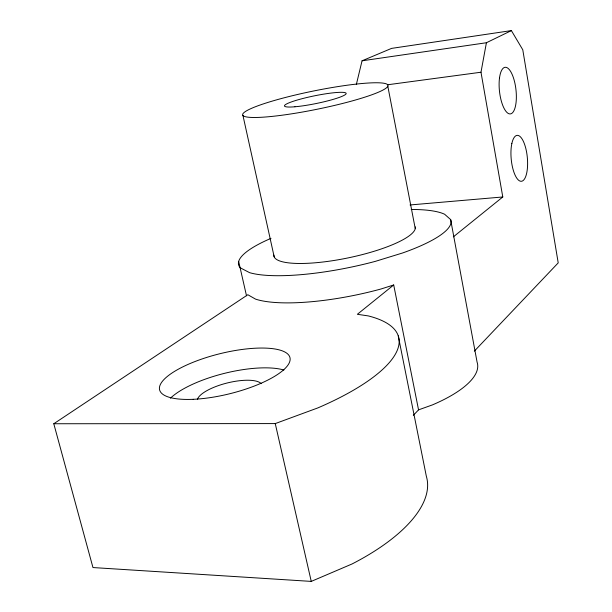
<?xml version="1.0" encoding="UTF-8"?>
<svg xmlns="http://www.w3.org/2000/svg" width="612" height="612" viewBox="0 0 612 612"><rect width="100%" height="100%" fill="white"/><g stroke="black" fill="none" stroke-linecap="round" stroke-linejoin="round"><path stroke-width="0.92" d="M453.362 236.844L502.789 196.972L480.986 72.231L486.41 42.741L511.38 30.6L522.778 49.786L558.213 262.885L474.346 351.143M356.329 84.555L362.052 60.802L391.573 48.386L511.38 30.6M413.322 415.364L418.547 409.864L432.37 404.922A105.471 36.07 -11.8 0 0 477.092 362.182L450.639 219.578L444.626 214.254A108.454 25.322 -11.7 0 0 411.226 209.465M418.547 409.864L393.7 284.97L357.362 314.293L368.302 315.914A180.448 55.784 -13.9 0 1 317.88 407.898L275.255 423.588L53.787 423.749L92.963 567.553L311.256 581.4L352.045 563.973A175.422 72.828 -15 0 0 426.342 476.266L398.251 335.866M53.787 423.749L247.837 294.732L255.571 299.13A107.919 27.311 -11.7 0 0 381.039 288.979L393.7 284.97M362.052 60.802L486.41 42.741M387.381 84.8L480.986 72.231M410.032 204.959L502.789 196.972M238.672 261.454L246.506 295.795M275.255 423.588L311.256 581.4M242.918 115.331L274.184 256.826M387.824 86.277A74.136 9.295 -11.5 0 1 274.199 116.173A74.136 9.295 -11.5 0 1 284.144 97.798A74.136 9.295 -11.5 0 1 387.824 86.277L415.257 228.674M197.462 399.322A33.408 10.756 -14 0 1 227.45 382.921A33.408 10.756 -14 0 1 261.194 383.632M450.639 219.578A108.454 25.322 -11.7 0 1 402.589 252.978L375.462 261.324A108.454 25.322 -11.7 0 1 249.574 272.654L240.394 267.888A108.454 25.322 -11.7 0 1 271.024 238.336M415.303 226.868A72.17 16.822 -11.7 0 1 345.956 258.333A72.17 16.822 -11.7 0 1 273.855 255.089M170.442 398.19A66.876 21.558 -14 0 1 224.596 373.32A66.876 21.558 -14 0 1 283.907 370.015M499.469 78.229A23.455 8.277 83.6 0 0 509.719 113.916A23.455 8.277 83.6 0 0 514.019 79.682A23.455 8.277 83.6 0 0 499.469 78.229M511.846 143.545A23.065 8.101 84.7 0 0 519.695 180.945A23.065 8.101 84.7 0 0 526.274 150.475A23.065 8.101 84.7 0 0 511.846 143.545M193.178 399.315A67.144 20.609 -13.9 0 0 290.134 358.831A67.144 20.609 -13.9 0 0 190.998 363.145A67.144 20.609 -13.9 0 0 193.178 399.315M294.946 106.771A31.472 3.94 -11.5 0 0 345.596 94.386A31.472 3.94 -11.5 0 0 305.572 97.813A31.472 3.94 -11.5 0 0 294.946 106.771"/></g></svg>
